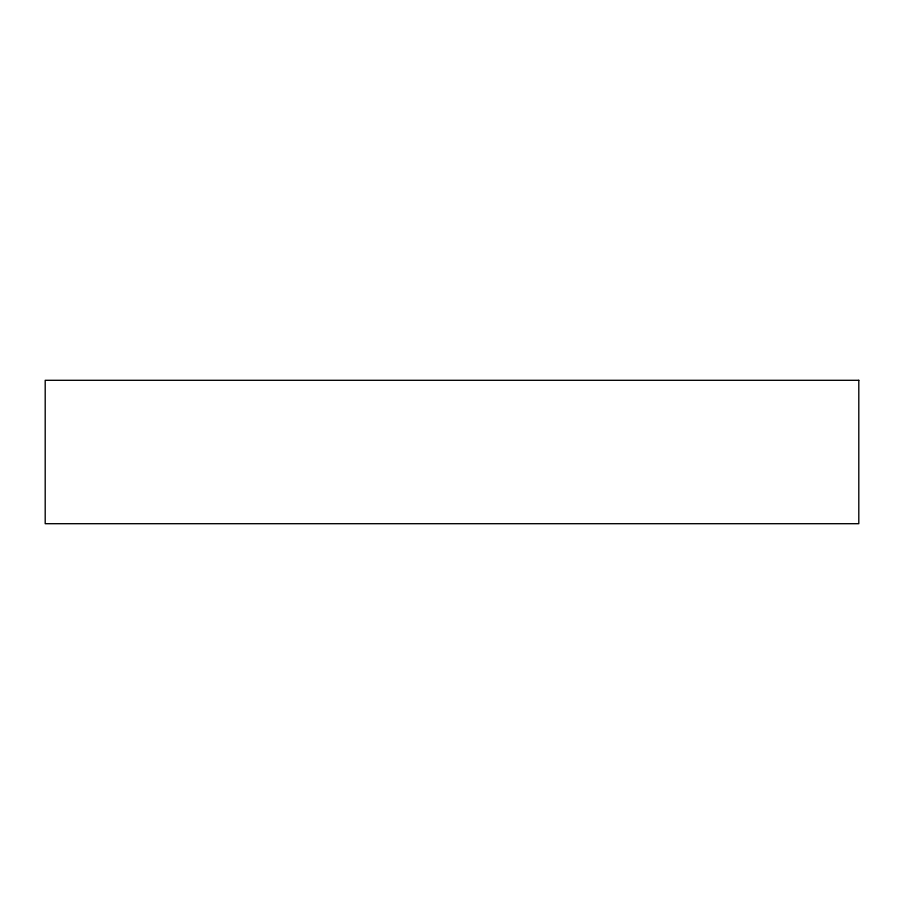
<?xml version="1.0" encoding="UTF-8"?>
<svg xmlns="http://www.w3.org/2000/svg" width="904" height="904" viewBox="0 0 904 904"><rect width="100%" height="100%" fill="white"/><g stroke="black" fill="none" stroke-linecap="round" stroke-linejoin="round"><path stroke-width="1.36" d="M858.8 380.301L45.2 380.301L45.2 523.698L858.8 523.698L858.8 380.301"/></g></svg>
